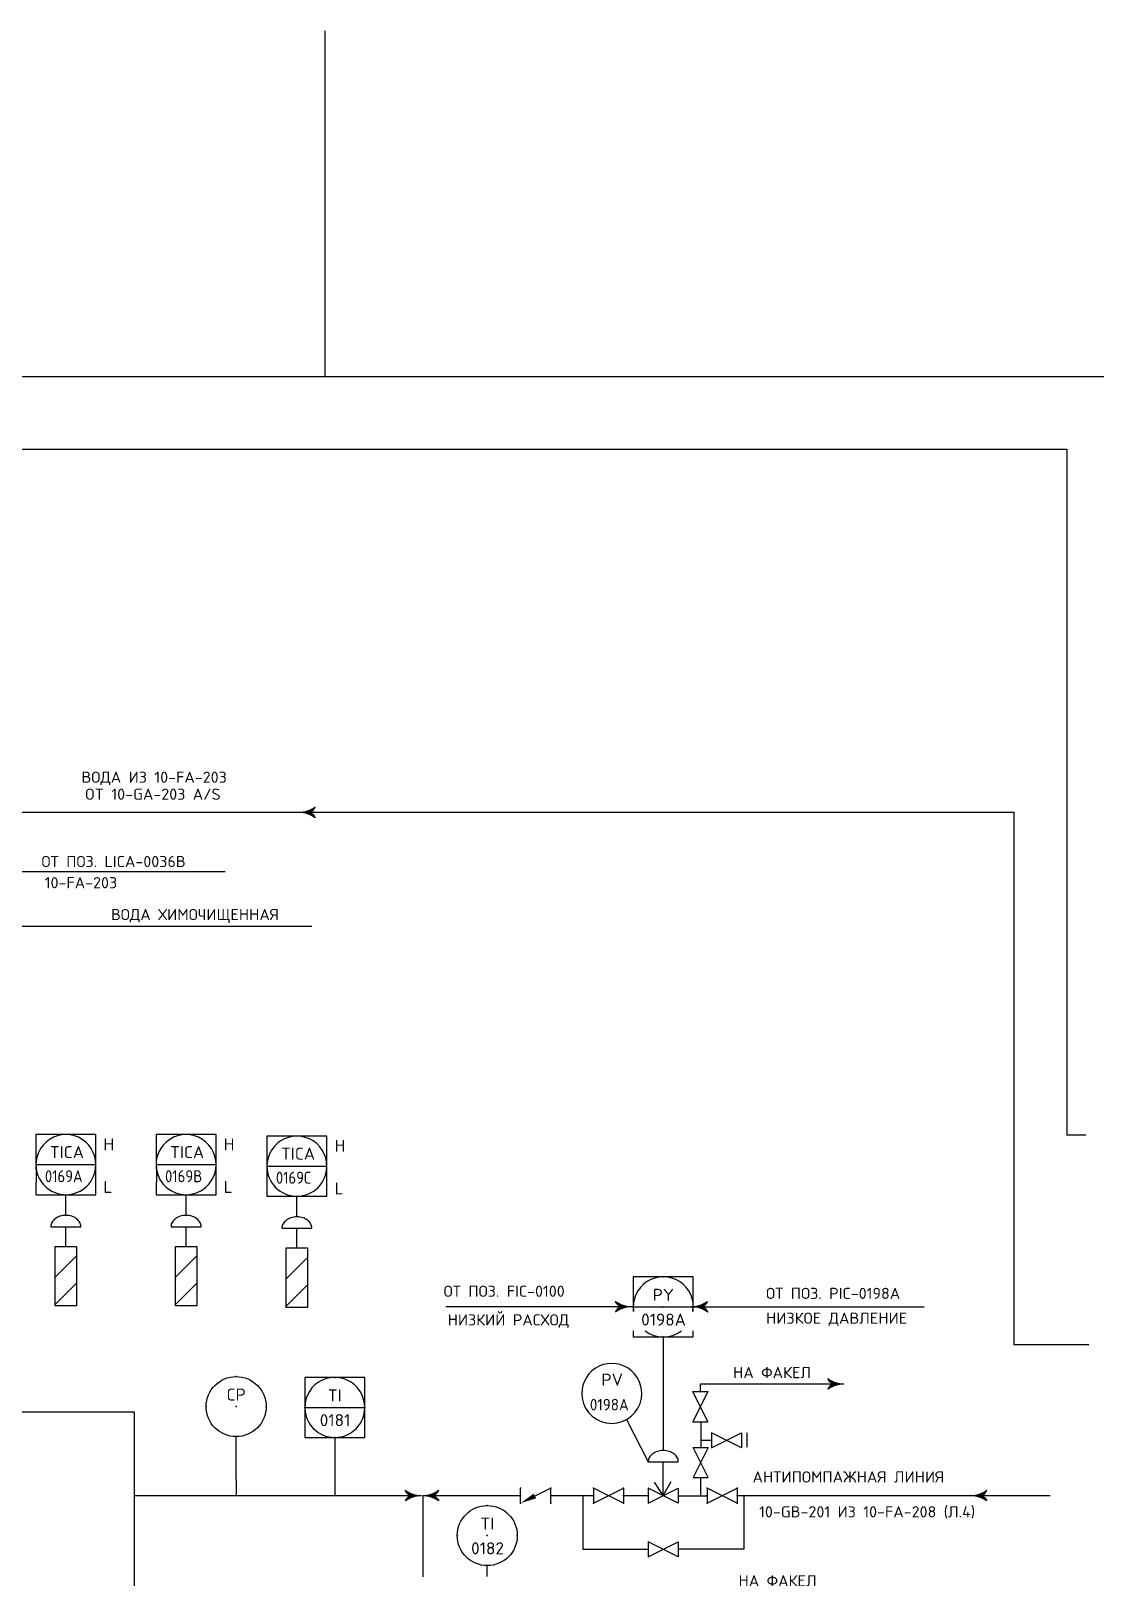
# Model space of a CAD drawing. Extents: x 78 to 490, y 181 to 404.
# Drawn here: x 385.92 to 398.33, y 197.09 to 215.1 of the extents above; entities that cross this region are included whole.
import ezdxf
from ezdxf.enums import TextEntityAlignment as Align

# ---------------------------------------------------------------- set-up
doc = ezdxf.new("R2010")
doc.units = 0
doc.linetypes.add('DASHED', pattern=[0.1875, 0.125, -0.0625])
doc.linetypes.add('SDASH', pattern=[0.09375, 0.046875, -0.046875])
doc.layers.get('0').update_dxf_attribs({"linetype": 'CONTINUOUS'})
for name, color, linetype in [('IN-ATTRIBS', 7, 'CONTINUOUS'), ('IN-INST-TAP', 7, 'CONTINUOUS'), ('IN-INSTRUMENT', 7, 'SDASH'), ('IN-MIN-PROC', 7, 'CONTINUOUS'), ('IN-PNEUMATIC', 7, 'CONTINUOUS'), ('IN-STEAM', 2, 'DASHED')]:
    doc.layers.add(name, color=color, linetype=linetype)
doc.styles.add('ATTRIBS', font='SIMPLEX', dxfattribs={"width": 0.8, "height": 0.125})
doc.styles.add('NARROW', font='simplex', dxfattribs={"width": 0.75, "height": 0.1})
doc.styles.add('S1', font='simplex.shx')
doc.styles.add('SIMPLEX', font='SIMPLEX.shx')

# ---------------------------------------------------------------- blocks, each defined once
blk = doc.blocks.new('VALVTEXT')
at = {"layer": 'IN-ATTRIBS'}
for p in [(0, 0.0625), (0, 0), (0.25, 0.0625), (0.25, 0), (0, -0.0625), (0.25, -0.0625)]:
    blk.add_point(p, dxfattribs=at)
at = {"layer": 'IN-ATTRIBS', "style": 'S1', "flags": 1}
for tag, p in [('IDNUM', (0.125, 0.5625)), ('DWGNO', (0.125, 0.4375)), ('FILENO', (0.125, 0.3125))]:
    blk.add_attdef(tag, text='', height=0.1, dxfattribs=at).set_placement(p, align=Align.CENTER)
at = {"layer": 'IN-ATTRIBS', "style": 'S1'}
for tag, p in [('MODE', (0.125, 0.078125)), ('SIZE', (0.125, -0.1875))]:
    blk.add_attdef(tag, text='', height=0.1, dxfattribs=at).set_placement(p, align=Align.CENTER)
blk = doc.blocks.new('BUBTEXT')
at = {"layer": 'IN-ATTRIBS'}
for p in [(0, 0.25), (-0.25, 0), (0, 0), (0.25, 0), (0, -0.25)]:
    blk.add_point(p, dxfattribs=at)
at = {"layer": 'IN-ATTRIBS', "flags": 1}
for tag, style, width, p in [('IDNUM', 'ATTRIBS', 0.8, (0.009, 0.584)), ('DWGNO', 'ATTRIBS', 0.8, (0.003, 0.447)), ('FILENO', 'ATTRIBS', 0.8, (-0.003, 0.311)), ('LOC', 'ATTRIBS', 0.8, (-0.08, -0.422)), ('SIG', 'ATTRIBS', 0.8, (-0.087, -0.563)), ('INSTALL', 'ATTRIBS', 0.8, (-0.087, -0.699)), ('SERV', 'ATTRIBS', 0.8, (-0.083, -0.838)), ('DATE', 'ATTRIBS', 0.8, (-0.088, -0.969)), ('DES', 'NARROW', 0.75, (-0.087, -1.102)), ('CSYS', 'NARROW', 0.75, (-0.087, -1.243))]:
    blk.add_attdef(tag, text='', height=0.1, dxfattribs=dict(at, style=style, width=width)).set_placement(p, align=Align.CENTER)
at = {"layer": 'IN-ATTRIBS', "style": 'ATTRIBS', "flags": 1}
blk.add_attdef('SYSCDI', text='', height=0.1, dxfattribs=at).set_placement((-0.312, 0.312), align=Align.RIGHT)
at = {"layer": 'IN-ATTRIBS', "style": 'S1'}
for tag, p in [('XT', (0.324, 0.257)), ('A1', (0.323, 0.115)), ('A2', (0.323, -0.035)), ('A3', (0.323, -0.185)), ('RES', (0.323, -0.342))]:
    blk.add_attdef(tag, p, '', height=0.1, dxfattribs=at)
at = {"layer": 'IN-ATTRIBS', "style": 'ATTRIBS'}
blk.add_attdef('SYSCDV', text='', height=0.1, dxfattribs=at).set_placement((-0.312, 0.141), align=Align.RIGHT)
at = {"layer": 'IN-ATTRIBS', "style": 'S1'}
for tag, p in [('INSTTYPE', (0, 0.05)), ('TAGNUM', (0.002, -0.156)), ('MD', (0.402, -0.565)), ('SZ', (0.402, -0.696))]:
    blk.add_attdef(tag, text='', height=0.1, dxfattribs=at).set_placement(p, align=Align.CENTER)
blk = doc.blocks.new('PH29')
at = {"layer": 'IN-ATTRIBS'}
for p in [(0, 0.25), (-0.25, 0), (0, 0), (0.25, 0), (0, -0.25)]:
    blk.add_point(p, dxfattribs=at)
at = {"layer": 'IN-ATTRIBS', "flags": 1}
for tag, style, width, p in [('IDNUM', 'ATTRIBS', 0.8, (0.009, 0.584)), ('DWGNO', 'ATTRIBS', 0.8, (0.003, 0.447)), ('FILENO', 'ATTRIBS', 0.8, (-0.003, 0.311)), ('LOC', 'ATTRIBS', 0.8, (-0.08, -0.422)), ('SIG', 'ATTRIBS', 0.8, (-0.087, -0.563)), ('INSTALL', 'ATTRIBS', 0.8, (-0.087, -0.699)), ('SERV', 'ATTRIBS', 0.8, (-0.083, -0.838)), ('DATE', 'ATTRIBS', 0.8, (-0.088, -0.969)), ('DES', 'NARROW', 0.75, (-0.087, -1.102)), ('CSYS', 'NARROW', 0.75, (-0.087, -1.243))]:
    blk.add_attdef(tag, text='', height=0.1, dxfattribs=dict(at, style=style, width=width)).set_placement(p, align=Align.CENTER)
at = {"layer": 'IN-ATTRIBS', "style": 'ATTRIBS', "flags": 1}
blk.add_attdef('SYSCDI', text='', height=0.1, dxfattribs=at).set_placement((-0.312, 0.312), align=Align.RIGHT)
at = {"layer": 'IN-ATTRIBS', "style": 'S1'}
for tag, p in [('XT', (0.324, 0.257)), ('A1', (0.323, 0.115)), ('A2', (0.323, -0.035)), ('A3', (0.323, -0.185)), ('RES', (0.323, -0.342))]:
    blk.add_attdef(tag, p, '', height=0.1, dxfattribs=at)
at = {"layer": 'IN-ATTRIBS', "style": 'ATTRIBS'}
blk.add_attdef('SYSCDV', text='', height=0.1, dxfattribs=at).set_placement((-0.312, 0.141), align=Align.RIGHT)
at = {"layer": 'IN-ATTRIBS', "style": 'S1'}
for tag, p in [('INSTTYPE', (0, 0.05)), ('TAGNUM', (0.002, -0.156)), ('MD', (0.402, -0.565)), ('SZ', (0.402, -0.696))]:
    blk.add_attdef(tag, text='', height=0.1, dxfattribs=at).set_placement(p, align=Align.CENTER)

msp = doc.modelspace()

# ---------------------------------------------------------------- hatches: boundary and pattern name
h = msp.add_hatch()
h.set_pattern_fill('_U', scale=0.5, angle=45, style=0, pattern_type=0)
h.set_pattern_definition([(45, (39.9949, 2.5431), (-0.3535534, 0.3535534), [])])
h.paths.add_polyline_path([(386.454, 200.938), (386.205, 200.938), (386.205, 200.246), (386.454, 200.246)])
h = msp.add_hatch()
h.set_pattern_fill('ANSI31', style=0)
h.set_pattern_definition([(45, (39.995, 2.543), (-2.245064, 2.245064), [])])
h.paths.add_polyline_path([(386.205, 200.938), (386.454, 200.938), (386.454, 200.246), (386.205, 200.246)])
h = msp.add_hatch()
h.set_pattern_fill('ANSI31', style=0)
h.set_pattern_definition([(45, (41.3962, 2.543), (-2.245064, 2.245064), [])])
h.paths.add_polyline_path([(387.607, 200.938), (387.855, 200.938), (387.855, 200.246), (387.607, 200.246)])
h = msp.add_hatch()
h.set_pattern_fill('_U', scale=0.5, angle=45, style=0, pattern_type=0)
h.set_pattern_definition([(45, (41.3962, 2.5431), (-0.3535534, 0.3535534), [])])
h.paths.add_polyline_path([(387.855, 200.938), (387.607, 200.938), (387.607, 200.246), (387.855, 200.246)])
h = msp.add_hatch()
h.set_pattern_fill('ANSI31', style=0)
h.set_pattern_definition([(45, (42.6887, 2.5255), (-2.245064, 2.245064), [])])
h.paths.add_polyline_path([(388.899, 200.92), (389.148, 200.92), (389.148, 200.228), (388.899, 200.228)])
h = msp.add_hatch()
h.set_pattern_fill('_U', scale=0.5, angle=45, style=0, pattern_type=0)
h.set_pattern_definition([(45, (42.68867, 2.5255), (-0.3535534, 0.3535534), [])])
h.paths.add_polyline_path([(389.148, 200.92), (388.899, 200.92), (388.899, 200.228), (389.148, 200.228)])

# ---------------------------------------------------------------- linework, layer by layer
at = {"color": 6}
msp.add_line((79.948, 211.074), (463.566, 211.074), dxfattribs=at)
at = {"color": 5, "linetype": 'Continuous'}
for p, q in [((364.168, 210.227), (398.001, 210.227)), ((398.001, 210.227), (398.001, 202.235)), ((380.662, 205.996), (389.048, 205.996)), ((389.048, 205.996), (397.383, 205.996)), ((397.383, 205.996), (397.383, 199.797)), ((385.073, 204.669), (389.198, 204.669)), ((398.222, 202.235), (398.001, 202.235)), ((397.383, 199.797), (398.256, 199.797)), ((393.728, 199.338), (395.285, 199.336)), ((393.737, 198.594), (393.737, 198.896)), ((393.857, 198.678), (393.737, 198.678)), ((393.73, 198.244), (393.73, 198.035)), ((390.49, 198.035), (391.632, 198.035)), ((391.982, 198.035), (392.482, 198.035)), ((392.357, 198.035), (392.357, 197.41)), ((392.832, 198.035), (393.12, 198.035)), ((393.47, 198.033), (393.806, 198.033)), ((394.156, 198.035), (397.807, 198.035)), ((394.232, 198.035), (394.232, 197.41)), ((392.357, 197.41), (393.12, 197.41)), ((394.232, 197.41), (393.47, 197.41))]:
    msp.add_line(p, q, dxfattribs=at)
at = {"linetype": 'Continuous'}
for p, q in [((385.98, 201.891), (386.68, 201.891)), ((387.381, 201.891), (388.081, 201.891)), ((388.673, 201.873), (389.373, 201.873)), ((392.945, 200.234), (393.645, 200.234)), ((389.115, 199.062), (389.815, 199.062)), ((388.315, 198.222), (388.315, 198.032))]:
    msp.add_line(p, q, dxfattribs=at)
at = {"color": 7}
for p, q in [((386.33, 201.299), (386.33, 201.541)), ((387.731, 201.299), (387.731, 201.541)), ((389.023, 201.282), (389.023, 201.523)), ((386.33, 200.938), (386.33, 201.168)), ((387.731, 200.938), (387.731, 201.168)), ((389.023, 200.92), (389.023, 201.151)), ((393.295, 198.035), (393.194, 198.193)), ((393.295, 198.035), (393.385, 198.2))]:
    msp.add_line(p, q, dxfattribs=at)
at = {"color": 2}
for p, q in [((386.155, 201.168), (386.505, 201.168)), ((387.556, 201.168), (387.906, 201.168)), ((388.848, 201.151), (389.198, 201.151)), ((394.269, 198.765), (394.269, 198.598)), ((393.12, 198.429), (393.47, 198.429)), ((393.295, 198.035), (393.295, 198.429)), ((391.632, 197.947), (391.632, 198.122))]:
    msp.add_line(p, q, dxfattribs=at)
at = {"color": 7, "linetype": 'Continuous'}
msp.add_line((392.945, 200.234), (390.76, 200.234), dxfattribs=at)
at = {"color": 5}
msp.add_line((393.728, 199.246), (393.728, 199.338), dxfattribs=at)
at = {"color": 3, "linetype": 'Continuous'}
for p, q in [((380.683, 199.01), (387.126, 199.01)), ((387.126, 199.01), (387.126, 191.805)), ((387.134, 198.035), (390.35, 198.035)), ((390.49, 198.035), (390.49, 197.089))]:
    msp.add_line(p, q, dxfattribs=at)
at = {"color": 5}
for points in [[(389.048, 205.996, 0.150368), (389.236, 206.058)], [(389.173, 205.996, 0.206864), (389.236, 206.058)], [(389.173, 205.996, -0.206864), (389.236, 205.933)]]:
    msp.add_lwpolyline(points, format="xyb", dxfattribs=at)
for points in [[(386.68, 201.837), (386.68, 202.241), (385.98, 202.241), (385.98, 201.837)], [(388.081, 201.837), (388.081, 202.241), (387.381, 202.241), (387.381, 201.837)], [(389.373, 201.819), (389.373, 202.223), (388.673, 202.223), (388.673, 201.819)], [(385.984, 201.837), (385.98, 201.541), (386.68, 201.541), (386.68, 201.837)], [(387.385, 201.837), (387.381, 201.541), (388.081, 201.541), (388.081, 201.837)], [(388.673, 201.819), (388.673, 201.523), (389.373, 201.523), (389.373, 201.819)], [(393.645, 200.18), (393.645, 200.584), (392.945, 200.584), (392.945, 200.18)], [(392.945, 199.956), (392.945, 199.884), (393.645, 199.884), (393.645, 199.956)], [(389.815, 199.008), (389.815, 199.412), (389.115, 199.412), (389.115, 199.008)], [(389.115, 199.008), (389.115, 198.712), (389.815, 198.712), (389.815, 199.008)]]:
    msp.add_lwpolyline(points)
at = {"color": 2}
for points in [[(386.505, 201.168, 0.126822), (386.492, 201.216, 0.10607), (386.453, 201.261, 0.085783), (386.399, 201.289, 0.075445), (386.33, 201.299, 0.075445), (386.261, 201.289, 0.085783), (386.206, 201.261, 0.10607), (386.167, 201.216, 0.126822), (386.155, 201.168)], [(387.906, 201.168, 0.126822), (387.894, 201.216, 0.10607), (387.855, 201.261, 0.085783), (387.8, 201.289, 0.075445), (387.731, 201.299, 0.075445), (387.662, 201.289, 0.085783), (387.607, 201.261, 0.10607), (387.568, 201.216, 0.126822), (387.556, 201.168)], [(389.198, 201.151, 0.126822), (389.186, 201.199, 0.10607), (389.147, 201.243, 0.085783), (389.092, 201.271, 0.075445), (389.023, 201.282, 0.075445), (388.954, 201.271, 0.085783), (388.9, 201.243, 0.10607), (388.861, 201.199, 0.126822), (388.848, 201.151)], [(393.47, 198.429, 0.126822), (393.457, 198.477, 0.10607), (393.418, 198.522, 0.085783), (393.364, 198.549, 0.075445), (393.295, 198.56, 0.075445), (393.226, 198.549, 0.085783), (393.171, 198.522, 0.10607), (393.132, 198.477, 0.126822), (393.12, 198.429)]]:
    msp.add_lwpolyline(points, format="xyb", dxfattribs=at)
at = {"color": 7}
for points in [[(386.205, 200.938), (386.454, 200.938), (386.454, 200.246), (386.205, 200.246)], [(387.607, 200.938), (387.855, 200.938), (387.855, 200.246), (387.607, 200.246)], [(388.899, 200.92), (389.148, 200.92), (389.148, 200.228), (388.899, 200.228)]]:
    msp.add_lwpolyline(points, close=True, dxfattribs=at)
for points in [[(392.799, 200.235, -0.206864), (392.736, 200.298)], [(392.924, 200.235, 0.150368), (392.736, 200.173)], [(392.799, 200.235, 0.206864), (392.736, 200.173)]]:
    msp.add_lwpolyline(points, format="xyb")
for points in [[(393.625, 200.235, 0.150368), (393.812, 200.298)], [(393.75, 200.235, 0.206864), (393.812, 200.298)], [(393.75, 200.235, -0.206864), (393.812, 200.173)]]:
    msp.add_lwpolyline(points, format="xyb", dxfattribs=at)
at = {"color": 5, "linetype": 'Continuous'}
for points in [[(395.275, 199.336, -0.206864), (395.213, 199.399)], [(395.275, 199.336, 0.206864), (395.213, 199.274)], [(395.4, 199.336, 0.150368), (395.213, 199.274)], [(390.49, 198.035, 0.150368), (390.677, 198.097)], [(390.615, 198.035, 0.206864), (390.677, 198.097)], [(390.615, 198.035, -0.206864), (390.677, 197.972)], [(396.879, 198.035, 0.150368), (397.067, 198.097)], [(397.004, 198.035, 0.206864), (397.067, 198.097)], [(397.004, 198.035, -0.206864), (397.067, 197.972)]]:
    msp.add_lwpolyline(points, format="xyb", dxfattribs=at)
at = {"color": 2}
for points in [[(393.815, 198.896), (393.64, 199.246), (393.815, 199.246), (393.64, 198.896)], [(393.857, 198.59), (394.207, 198.765), (394.207, 198.59), (393.857, 198.765)], [(393.818, 198.244), (393.643, 198.594), (393.818, 198.594), (393.643, 198.244)], [(392.482, 197.947), (392.832, 198.122), (392.832, 197.947), (392.482, 198.122)], [(393.12, 197.947), (393.47, 198.122), (393.47, 197.947), (393.12, 198.122)], [(393.806, 197.947), (394.156, 198.122), (394.156, 197.947), (393.806, 198.122)]]:
    msp.add_lwpolyline(points, close=True, dxfattribs=at)
at = {"color": 3, "linetype": 'Continuous'}
for points in [[(390.349, 198.035, -0.206864), (390.287, 198.097)], [(390.474, 198.035, 0.150368), (390.287, 197.972)], [(390.349, 198.035, 0.206864), (390.287, 197.972)]]:
    msp.add_lwpolyline(points, format="xyb", dxfattribs=at)
at = {"color": 2}
for points in [[(391.982, 197.947), (391.982, 198.122), (391.797, 198.03)], [(393.47, 197.322), (393.12, 197.497), (393.12, 197.322), (393.47, 197.497)], [(393.353, 197.439), (393.47, 197.497), (393.47, 197.322), (393.353, 197.381)]]:
    msp.add_lwpolyline(points, dxfattribs=at)
for centre in [(388.315, 199.072), (391.243, 197.569)]:
    msp.add_circle(centre, 0.35)
at = {"color": 5}
msp.add_arc((389.04, 205.66), 0.336, 54.4623, 88.6678, dxfattribs=at)
for centre, radius, start, end in [((386.33, 201.891), 0.35, 351.1529, 188.8471), ((387.731, 201.891), 0.35, 351.1529, 188.8471), ((389.023, 201.873), 0.35, 351.1529, 188.8471), ((386.33, 201.891), 0.35, 180, 360), ((387.731, 201.891), 0.35, 188.8471, 351.1529), ((389.023, 201.873), 0.35, 180, 360), ((393.295, 200.234), 0.35, 351.1529, 188.8471), ((392.931, 200.571), 0.336, 234.4623, 268.6678), ((393.295, 200.234), 0.35, 232.6037, 307.3963), ((392.694, 199.225), 0.35, 351.1529, 188.8471), ((389.465, 199.062), 0.35, 351.1529, 188.8471), ((392.694, 199.225), 0.35, 188.8471, 351.1529), ((389.465, 199.062), 0.35, 180, 0)]:
    msp.add_arc(centre, radius, start, end)
at = {"color": 7}
msp.add_arc((393.617, 199.899), 0.336, 54.4623, 88.6678, dxfattribs=at)
at = {"color": 5, "linetype": 'Continuous'}
for centre, start, end in [((395.408, 199.672), 234.4623, 268.6678), ((390.482, 197.699), 54.4623, 88.6678), ((396.872, 197.699), 54.4623, 88.6678)]:
    msp.add_arc(centre, 0.336, start, end, dxfattribs=at)
at = {"color": 3, "linetype": 'Continuous'}
msp.add_arc((390.482, 198.371), 0.336, 234.4623, 268.6678, dxfattribs=at)
at = {"color": 5}
for points in [[(389.048, 205.996), (389.173, 205.996), (389.088, 205.999), (389.19, 206.004)], [(389.048, 205.996), (389.173, 205.996), (389.088, 205.992), (389.19, 205.988)], [(389.088, 205.999), (389.19, 206.004), (389.128, 206.007), (389.204, 206.014)], [(389.088, 205.992), (389.19, 205.988), (389.128, 205.984), (389.204, 205.977)], [(389.128, 206.007), (389.204, 206.014), (389.166, 206.02), (389.217, 206.027)], [(389.128, 205.984), (389.204, 205.977), (389.166, 205.972), (389.217, 205.964)], [(389.166, 206.02), (389.217, 206.027), (389.202, 206.037), (389.228, 206.042)], [(389.166, 205.972), (389.217, 205.964), (389.202, 205.954), (389.228, 205.949)], [(389.202, 206.037), (389.228, 206.042), (389.236, 206.058)], [(389.202, 205.954), (389.228, 205.949), (389.236, 205.933)]]:
    msp.add_solid(points, dxfattribs=at)
for points in [[(392.77, 200.276), (392.744, 200.281), (392.736, 200.298)], [(392.77, 200.194), (392.744, 200.189), (392.736, 200.173)], [(392.806, 200.259), (392.755, 200.267), (392.77, 200.276), (392.744, 200.281)], [(392.806, 200.211), (392.755, 200.204), (392.77, 200.194), (392.744, 200.189)], [(392.844, 200.247), (392.768, 200.254), (392.806, 200.259), (392.755, 200.267)], [(392.844, 200.224), (392.768, 200.217), (392.806, 200.211), (392.755, 200.204)], [(392.884, 200.238), (392.782, 200.243), (392.844, 200.247), (392.768, 200.254)], [(392.884, 200.232), (392.782, 200.227), (392.844, 200.224), (392.768, 200.217)], [(392.924, 200.235), (392.799, 200.235), (392.884, 200.238), (392.782, 200.243)], [(392.924, 200.235), (392.799, 200.235), (392.884, 200.232), (392.782, 200.227)]]:
    msp.add_solid(points)
at = {"color": 7}
for points in [[(393.625, 200.235), (393.75, 200.235), (393.665, 200.239), (393.766, 200.243)], [(393.625, 200.235), (393.75, 200.235), (393.665, 200.232), (393.766, 200.227)], [(393.665, 200.239), (393.766, 200.243), (393.704, 200.247), (393.781, 200.254)], [(393.665, 200.232), (393.766, 200.227), (393.704, 200.224), (393.781, 200.217)], [(393.704, 200.247), (393.781, 200.254), (393.742, 200.259), (393.794, 200.267)], [(393.704, 200.224), (393.781, 200.217), (393.742, 200.211), (393.794, 200.204)], [(393.742, 200.259), (393.794, 200.267), (393.778, 200.276), (393.804, 200.281)], [(393.742, 200.211), (393.794, 200.204), (393.778, 200.194), (393.804, 200.189)], [(393.778, 200.276), (393.804, 200.281), (393.812, 200.298)], [(393.778, 200.194), (393.804, 200.189), (393.812, 200.173)]]:
    msp.add_solid(points, dxfattribs=at)
at = {"color": 5, "linetype": 'Continuous'}
for points in [[(395.247, 199.377), (395.221, 199.382), (395.213, 199.399)], [(395.247, 199.295), (395.221, 199.29), (395.213, 199.274)], [(395.283, 199.36), (395.231, 199.368), (395.247, 199.377), (395.221, 199.382)], [(395.283, 199.312), (395.231, 199.305), (395.247, 199.295), (395.221, 199.29)], [(395.321, 199.348), (395.244, 199.355), (395.283, 199.36), (395.231, 199.368)], [(395.321, 199.325), (395.244, 199.318), (395.283, 199.312), (395.231, 199.305)], [(395.36, 199.34), (395.259, 199.344), (395.321, 199.348), (395.244, 199.355)], [(395.36, 199.333), (395.259, 199.328), (395.321, 199.325), (395.244, 199.318)], [(395.4, 199.336), (395.275, 199.336), (395.36, 199.34), (395.259, 199.344)], [(395.4, 199.336), (395.275, 199.336), (395.36, 199.333), (395.259, 199.328)], [(390.49, 198.035), (390.615, 198.035), (390.53, 198.038), (390.631, 198.043)], [(390.49, 198.035), (390.615, 198.035), (390.53, 198.032), (390.631, 198.027)], [(390.53, 198.038), (390.631, 198.043), (390.569, 198.046), (390.646, 198.054)], [(390.53, 198.032), (390.631, 198.027), (390.569, 198.024), (390.646, 198.016)], [(390.569, 198.046), (390.646, 198.054), (390.607, 198.059), (390.659, 198.066)], [(390.569, 198.024), (390.646, 198.016), (390.607, 198.011), (390.659, 198.003)], [(390.607, 198.059), (390.659, 198.066), (390.643, 198.076), (390.669, 198.081)], [(390.607, 198.011), (390.659, 198.003), (390.643, 197.994), (390.669, 197.989)], [(390.643, 198.076), (390.669, 198.081), (390.677, 198.097)], [(390.643, 197.994), (390.669, 197.989), (390.677, 197.972)], [(396.879, 198.035), (397.004, 198.035), (396.919, 198.038), (397.021, 198.043)], [(396.879, 198.035), (397.004, 198.035), (396.919, 198.032), (397.021, 198.027)], [(396.919, 198.038), (397.021, 198.043), (396.959, 198.046), (397.035, 198.054)], [(396.919, 198.032), (397.021, 198.027), (396.959, 198.024), (397.035, 198.016)], [(396.959, 198.046), (397.035, 198.054), (396.997, 198.059), (397.048, 198.066)], [(396.959, 198.024), (397.035, 198.016), (396.997, 198.011), (397.048, 198.003)], [(396.997, 198.059), (397.048, 198.066), (397.033, 198.076), (397.059, 198.081)], [(396.997, 198.011), (397.048, 198.003), (397.033, 197.994), (397.059, 197.989)], [(397.033, 198.076), (397.059, 198.081), (397.067, 198.097)], [(397.033, 197.994), (397.059, 197.989), (397.067, 197.972)]]:
    msp.add_solid(points, dxfattribs=at)
at = {"color": 3, "linetype": 'Continuous'}
for points in [[(390.321, 198.076), (390.295, 198.081), (390.287, 198.097)], [(390.321, 197.994), (390.295, 197.989), (390.287, 197.972)], [(390.357, 198.059), (390.305, 198.066), (390.321, 198.076), (390.295, 198.081)], [(390.357, 198.011), (390.305, 198.003), (390.321, 197.994), (390.295, 197.989)], [(390.395, 198.046), (390.318, 198.054), (390.357, 198.059), (390.305, 198.066)], [(390.395, 198.024), (390.318, 198.016), (390.357, 198.011), (390.305, 198.003)], [(390.434, 198.038), (390.333, 198.043), (390.395, 198.046), (390.318, 198.054)], [(390.434, 198.032), (390.333, 198.027), (390.395, 198.024), (390.318, 198.016)], [(390.474, 198.035), (390.349, 198.035), (390.434, 198.038), (390.333, 198.043)], [(390.474, 198.035), (390.349, 198.035), (390.434, 198.032), (390.333, 198.027)]]:
    msp.add_solid(points, dxfattribs=at)
at = {"color": 2}
msp.add_solid([(391.813, 198.003), (391.632, 197.947), (391.782, 198.057)], dxfattribs=at)
at = {"layer": 'IN-INST-TAP'}
for p, q in [((388.315, 198.222), (388.315, 198.722)), ((389.465, 198.712), (389.465, 198.035)), ((391.243, 197.094), (391.243, 197.219))]:
    msp.add_line(p, q, dxfattribs=at)
at = {"layer": 'IN-MIN-PROC', "color": 7, "linetype": 'Continuous'}
msp.add_line((389.354, 211.074), (389.354, 215.101), dxfattribs=at)
at = {"layer": 'IN-PNEUMATIC'}
for p, q in [((393.295, 199.884), (393.295, 198.56)), ((392.867, 198.92), (393.12, 198.429))]:
    msp.add_line(p, q, dxfattribs=at)
at = {"layer": 'IN-STEAM', "color": 7, "linetype": 'Continuous'}
for p, q in [((385.411, 205.306), (388.187, 205.306)), ((393.645, 200.234), (396.338, 200.234))]:
    msp.add_line(p, q, dxfattribs=at)

# ---------------------------------------------------------------- block references
at = {"color": 2, "xscale": 1.4, "yscale": 1.4, "zscale": 1.4}
msp.add_blockref('VALVTEXT', (391.632, 198.035), dxfattribs=at)
at = {"color": 5, "linetype": 'Continuous', "xscale": 1.4, "yscale": 1.4, "zscale": 1.4}
msp.add_blockref('VALVTEXT', (392.482, 198.035), dxfattribs=at)
at = {"layer": 'IN-INSTRUMENT', "xscale": 1.4, "yscale": 1.4, "zscale": 1.4}
for name, p, values in [('BUBTEXT', (393.295, 200.234), {'INSTTYPE': 'PY', 'TAGNUM': '0198A'}), ('BUBTEXT', (388.315, 199.072), {'INSTTYPE': 'CP'}), ('PH29', (389.465, 199.062), {'INSTTYPE': 'TI', 'TAGNUM': '0181'}), ('BUBTEXT', (391.243, 197.569), {'INSTTYPE': 'TI', 'TAGNUM': '0182'})]:
    msp.add_blockref(name, p, dxfattribs=at).add_auto_attribs(values)
at = {"layer": 'IN-MIN-PROC', "xscale": 1.4, "yscale": 1.4, "zscale": 1.4}
msp.add_blockref('VALVTEXT', (393.806, 198.035), dxfattribs=at)

# ---------------------------------------------------------------- texts
at = {"color": 1, "linetype": 'Continuous', "style": 'SIMPLEX'}
for s, p in [('ВОДА ИЗ 10-FA-203', (386.512, 206.34)), ('OT 10-GA-203 A/S', (386.551, 206.142)), ('ОТ ПОЗ. LICA-0036B', (386.045, 205.358)), ('10-FA-203', (386.083, 205.111)), ('ВОДА ХИМОЧИЩЕННАЯ', (386.856, 204.74)), ('ОТ ПОЗ. FIC-0100', (390.734, 200.351)), ('ОТ ПОЗ. PIC-0198A', (394.493, 200.326)), ('НИЗКИЙ РАСХОД', (390.78, 200.017)), ('НИЗКОЕ ДАВЛЕНИЕ', (394.493, 200.037)), ('НА ФАКЕЛ', (394.108, 199.403)), ('АНТИПОМПАЖНАЯ ЛИНИЯ ', (394.335, 198.187)), ('10-GB-201 ИЗ 10-FA-208 (Л.4)', (394.412, 197.781)), ('НА ФАКЕЛ', (394.172, 196.977))]:
    msp.add_text(s, height=0.13, dxfattribs=at).set_placement(p)
at = {"color": 7, "linetype": 'Continuous', "style": 'S1'}
msp.add_text('PV', height=0.14, dxfattribs=at).set_placement((392.573, 199.316))
at = {"color": 7, "linetype": 'Continuous', "style": 'S1', "width": 0.9}
msp.add_text('0198A', height=0.135, dxfattribs=at).set_placement((392.439, 199.027))
at = {"layer": 'IN-INSTRUMENT', "style": 'SIMPLEX'}
for s, p in [('H', (386.768, 202.057)), ('H', (388.169, 202.057)), ('H', (389.462, 202.04)), ('TICA', (386.143, 201.967)), ('TICA', (387.544, 201.967)), ('TICA', (388.837, 201.949)), ('L', (386.768, 201.561)), ('L', (388.169, 201.561)), ('L', (389.462, 201.544))]:
    msp.add_text(s, height=0.14, dxfattribs=at).set_placement(p)
at = {"layer": 'IN-INSTRUMENT', "style": 'SIMPLEX', "width": 0.85}
for s, p in [('0169А', (386.085, 201.686)), ('0169В', (387.486, 201.686)), ('0169С', (388.778, 201.669))]:
    msp.add_text(s, height=0.14, dxfattribs=at).set_placement(p)

doc.saveas('drawing.dxf')
